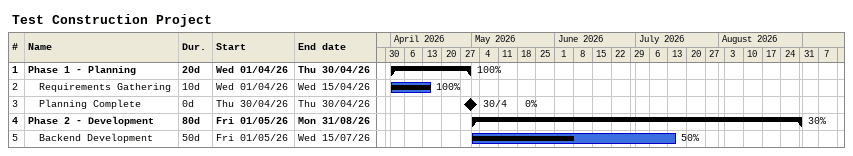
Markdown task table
Test Construction Project

| ID | Level | Task | Duration | Start | Finish | % complete |
|---|---|---|---|---|---|---|
| 1 | 1 | **Phase 1 - Planning** | 20d | 2026-04-01 | 2026-04-30 | 100 |
| 2 | 2 | Requirements Gathering | 10d | 2026-04-01 | 2026-04-15 | 100 |
| 3 | 2 | Planning Complete | 0d | 2026-04-30 | 2026-04-30 | 0 |
| 4 | 1 | **Phase 2 - Development** | 80d | 2026-05-01 | 2026-08-31 | 30 |
| 5 | 2 | Backend Development | 50d | 2026-05-01 | 2026-07-15 | 50 |
